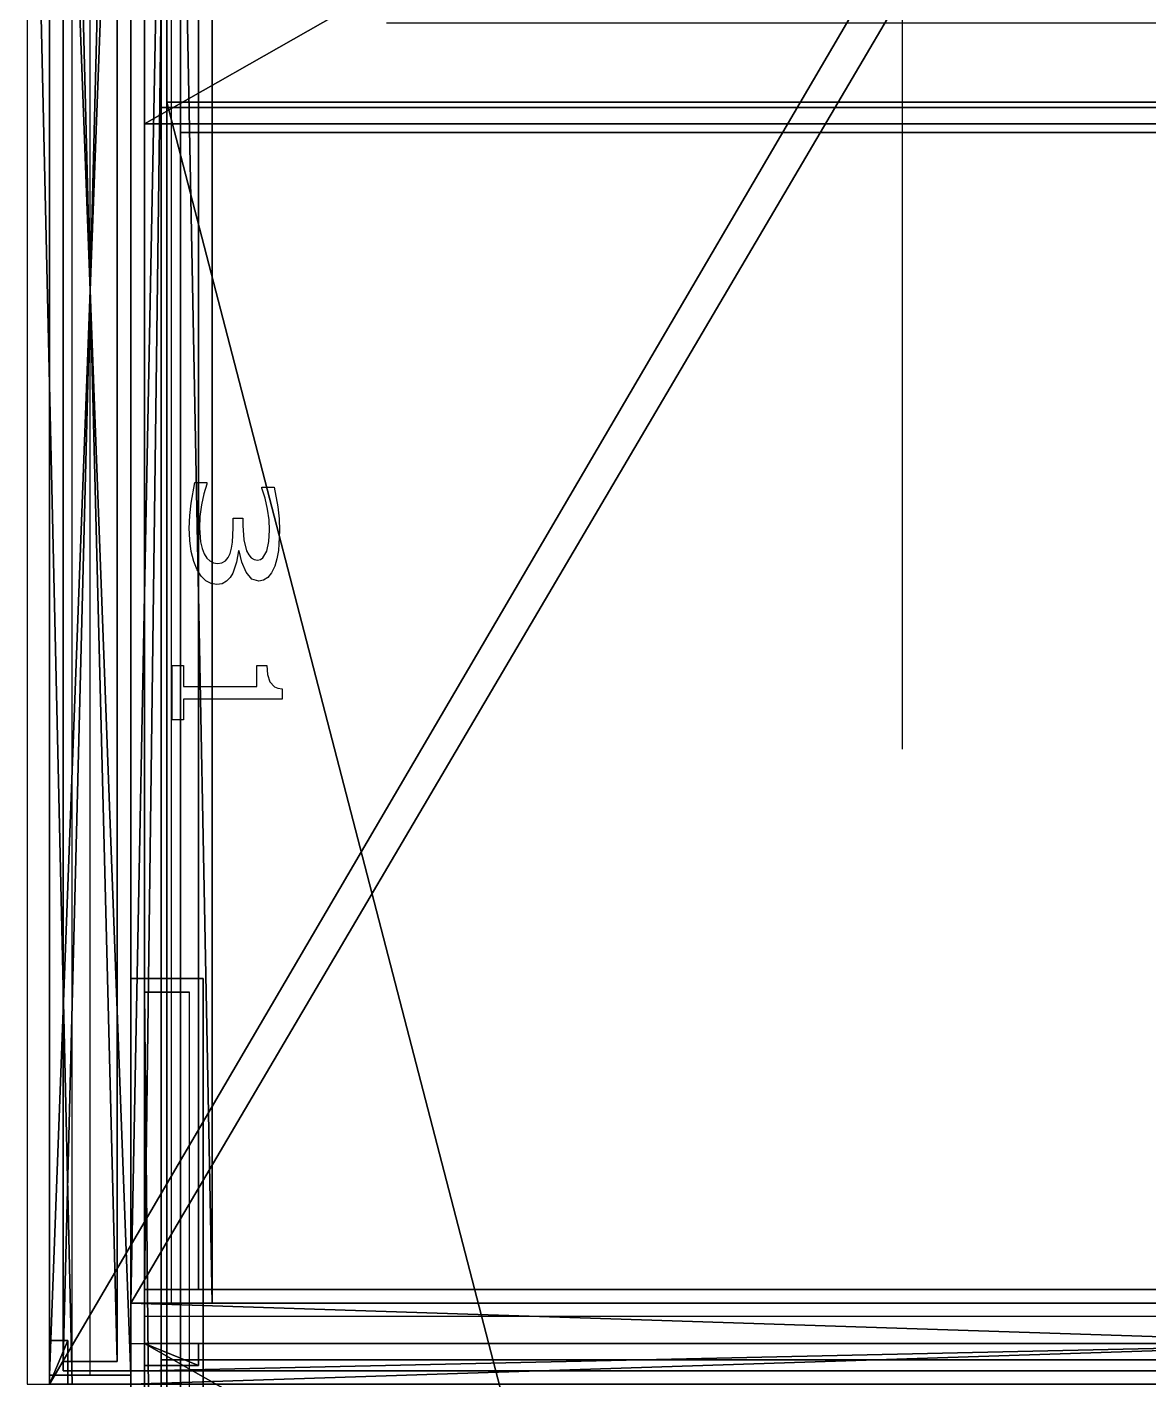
# Model space of a CAD drawing. Extents: x -93 to 34039, y -1114 to 8560.
# Drawn here: x -23 to 225.6, y 2911 to 3210.9 of the extents above; entities that cross this region are included whole.
import ezdxf

# ---------------------------------------------------------------- set-up
doc = ezdxf.new("R2010")
doc.units = 0
doc.layers.get('0').update_dxf_attribs({"color": 13, "linetype": 'CONTINUOUS'})
for name, color, linetype in [('_____18_______4____', 253, 'CONTINUOUS'), ('_____18________4____', 142, 'CONTINUOUS'), ('_SYSTEM__CT_MODE', 252, 'CONTINUOUS'), ('_SYSTEM__RG_COLOR', 36, 'CONTINUOUS'), ('_SYSTEM__SKALER', 134, 'CONTINUOUS'), ('TEMP', 36, 'CONTINUOUS')]:
    doc.layers.add(name, color=color, linetype=linetype)

# ---------------------------------------------------------------- blocks, each defined once
blk = doc.blocks.new('SKALER_1')
for p, q in [((0, 5), (0, 0)), ((5, 5), (0, 5)), ((5, 0), (5, 5)), ((0, 0), (5, 0))]:
    blk.add_line(p, q)
mesh = blk.add_polyface()
corners = [(5, 5), (0, 0), (0, 5), (5, 0)]
mesh.append_faces([[corners[k] for k in face] for face in [(0, 1, 2), (1, 0, 3)]], dxfattribs={"vtx0": -1})
blk = doc.blocks.new('TELO_95')
for p, q in [((0, 970), (0, 0)), ((568, 970), (0, 970)), ((0, 970), (0, 970, 18)), ((568, 970, 18), (0, 970, 18)), ((0, 970, 18), (0, 0, 18)), ((568, 0), (568, 970)), ((568, 0, 18), (568, 970, 18)), ((0, 0), (568, 0)), ((0, 0), (0, 0, 18)), ((0, 0, 18), (568, 0, 18)), ((568, 0), (568, 0, 18))]:
    blk.add_line(p, q)
at = {"layer": '_SYSTEM__SKALER', "xscale": 0.8114285714285707, "yscale": 1.939999999999998}
blk.add_blockref('SKALER_1', (0, 0), dxfattribs=at)
mesh = blk.add_polyface()
corners = [(568, 970), (0, 0), (0, 970), (568, 0)]
mesh.append_faces([[corners[k] for k in face] for face in [(0, 1, 2), (1, 0, 3)]], dxfattribs={"vtx0": -1})
mesh = blk.add_polyface()
corners = [(568, 0, 18), (0, 970, 18), (0, 0, 18), (568, 970, 18)]
mesh.append_faces([[corners[k] for k in face] for face in [(0, 1, 2), (1, 0, 3)]], dxfattribs={"vtx0": -1})
blk = doc.blocks.new('MARKWR_KROMKI')
at = {"color": 250}
for p, q in [((0, 500, 16), (0, 500)), ((608, 155.5, 16), (92, 155.5, 16)), ((608, 155.5), (92, 155.5)), ((0, 0, 16), (0, 0)), ((700, 0, 16), (700, 0))]:
    blk.add_line(p, q, dxfattribs=at)
blk = doc.blocks.new('1_V_2')
at = {"color": 250}
for p, q in [((-0.84, 23.18), (-0.72, 23.93)), ((-0.72, 23.93), (1.26, 23.93)), ((1.26, 23.93), (1.26, 6.79)), ((-5.15, 19.53), (-5.15, 21.27)), ((-1.19, 19.53), (-5.15, 19.53)), ((-1.19, 6.79), (-1.19, 19.53)), ((-5.15, 6.79), (-1.19, 6.79)), ((-5.15, 4.85), (-5.15, 6.79)), ((1.26, 6.79), (5.15, 6.79)), ((5.15, 6.79), (5.15, 4.85)), ((5.15, 4.85), (-5.15, 4.85))]:
    blk.add_line(p, q, dxfattribs=at)
blk.add_polyline3d([(-5.15, 21.27, 0), (-3.42, 21.4, 0), (-2.03, 21.79, 0), (-1.1, 22.61, 0), (-0.84, 23.18, 0)], dxfattribs=at)
blk = doc.blocks.new('__________1')
at = {"color": 250}
for p, q in [((6.12, 5.15), (8.78, 5.15)), ((8.78, 5.15), (8.78, 4.99)), ((20.85, 4.59), (20.85, 4.7)), ((20.85, 4.7), (23.52, 4.7)), ((14.57, 1.54), (16.69, 1.54)), ((8.18, -2.05), (8.77, -2.47)), ((8.77, -2.47), (9.42, -2.77)), ((12.83, -2.74), (13.43, -2.42)), ((13.43, -2.42), (13.88, -2)), ((13.88, -2), (14.21, -1.48)), ((15.89, -1.74), (15.71, -1.74)), ((17.95, -2.16), (18.5, -2.45)), ((18.5, -2.45), (19.14, -2.63)), ((19.14, -2.63), (19.87, -2.69)), ((19.87, -2.69), (20.52, -2.63))]:
    blk.add_line(p, q, dxfattribs=at)
for points in [[(4.96, 0, 0), (4.91, 0.52, 0), (5.01, 1.81, 0), (5.29, 3.08, 0), (6.12, 5.15, 0)], [(8.78, 4.99, 0), (8.13, 4.02, 0), (7.6, 2.89, 0), (7.24, 1.71, 0), (7.12, 0.56, 0), (7.39, -0.84, 0), (7.72, -1.52, 0), (8.18, -2.05, 0)], [(23.52, 4.7, 0), (24.35, 2.71, 0), (24.63, 1.48, 0), (24.72, 0.3, 0), (24.47, -1.72, 0), (24.14, -2.54, 0), (23.65, -3.29, 0), (22.97, -3.95, 0), (22.17, -4.43, 0), (21.23, -4.72, 0), (20.14, -4.82, 0), (18.66, -4.59, 0), (17.37, -3.9, 0), (16.41, -2.9, 0), (15.89, -1.74, 0)], [(20.52, -2.63, 0), (21.08, -2.45, 0), (21.93, -1.78, 0), (22.39, -0.81, 0), (22.51, 0.35, 0), (22.41, 1.38, 0), (22.08, 2.47, 0), (21.56, 3.56, 0), (20.85, 4.59, 0)], [(14.21, -1.48, 0), (14.42, -0.86, 0), (14.57, 0.59, 0), (14.57, 1.54, 0)], [(16.69, 1.54, 0), (16.69, 0.8, 0), (16.89, -0.63, 0), (17.5, -1.74, 0), (17.95, -2.16, 0)], [(15.71, -1.74, 0), (15.28, -2.89, 0), (14.47, -3.99, 0), (13.85, -4.45, 0), (13.09, -4.82, 0), (12.14, -5.07, 0), (10.94, -5.15, 0), (9.69, -5.05, 0), (8.55, -4.76, 0), (7.54, -4.29, 0), (6.66, -3.67, 0), (5.89, -2.81, 0), (5.34, -1.82, 0), (5.02, -0.7, 0), (4.96, 0, 0)], [(9.42, -2.77, 0), (10.19, -2.95, 0), (11.13, -3.01, 0), (12.07, -2.94, 0), (12.83, -2.74, 0)]]:
    blk.add_polyline3d(points, dxfattribs=at)
blk = doc.blocks.new('M_K_RIGHT')
for p, q in [((0, 515, 5), (0, 0, 5)), ((0, 0, -5), (0, 515, -5)), ((0, 0, 5), (0, 0, -5))]:
    blk.add_line(p, q)
mesh = blk.add_polyface()
corners = [(0, 515, -5), (0, 0, 5), (0, 0, -5), (0, 515, 5)]
mesh.append_faces([[corners[k] for k in face] for face in [(0, 1, 2), (1, 0, 3)]], dxfattribs={"vtx0": -1})
blk = doc.blocks.new('M_K_BACK')
for p, q in [((0, 0, 5), (749, 0, 5)), ((749, 0, -5), (0, 0, -5)), ((0, 0, -5), (0, 0, 5))]:
    blk.add_line(p, q)
mesh = blk.add_polyface()
corners = [(0, 0, 5), (749, 0, -5), (0, 0, -5), (749, 0, 5)]
mesh.append_faces([[corners[k] for k in face] for face in [(0, 1, 2), (1, 0, 3)]], dxfattribs={"vtx0": -1})
blk = doc.blocks.new('M_K_FRONT')
for p, q in [((0, 0, 5), (749, 0, 5)), ((749, 0, -5), (0, 0, -5)), ((0, 0, -5), (0, 0, 5)), ((749, 0, 5), (749, 0, -5))]:
    blk.add_line(p, q)
mesh = blk.add_polyface()
corners = [(749, 0, 5), (0, 0, -5), (749, 0, -5), (0, 0, 5)]
mesh.append_faces([[corners[k] for k in face] for face in [(0, 1, 2), (1, 0, 3)]], dxfattribs={"vtx0": -1})
blk = doc.blocks.new('M_K_LEFT')
for p, q in [((0, 515, -5), (0, 515, 5)), ((0, 515, 5), (0, 0, 5)), ((0, 0, -5), (0, 515, -5)), ((0, 0, 5), (0, 0, -5))]:
    blk.add_line(p, q)
mesh = blk.add_polyface()
corners = [(0, 515, 5), (0, 0, -5), (0, 0, 5), (0, 515, -5)]
mesh.append_faces([[corners[k] for k in face] for face in [(0, 1, 2), (1, 0, 3)]], dxfattribs={"vtx0": -1})
blk = doc.blocks.new('KR_F')
at = {"color": 250}
for p, q in [((0, 0, 16), (0, 0)), ((700, 0, 16), (0, 0, 16)), ((0, 0), (700, 0)), ((700, 0), (700, 0, 16))]:
    blk.add_line(p, q, dxfattribs=at)
mesh = blk.add_polyface()
corners = [(700, 0, 16), (0, 0), (700, 0), (0, 0, 16)]
mesh.append_faces([[corners[k] for k in face] for face in [(0, 1, 2), (1, 0, 3)]], dxfattribs={"vtx0": -1})
blk = doc.blocks.new('KR_L')
at = {"color": 250}
for p, q in [((0, 500), (0, 0)), ((0, 0, 16), (0, 500, 16)), ((0, 500, 16), (0, 500)), ((0, 0), (0, 0, 16))]:
    blk.add_line(p, q, dxfattribs=at)
mesh = blk.add_polyface()
corners = [(0, 500, 16), (0, 0), (0, 0, 16), (0, 500)]
mesh.append_faces([[corners[k] for k in face] for face in [(0, 1, 2), (1, 0, 3)]], dxfattribs={"vtx0": -1})
blk = doc.blocks.new('KR_Z')
at = {"color": 250}
for p, q in [((0, 0, 16), (0, 0)), ((0, 0), (700, 0)), ((700, 0, 16), (0, 0, 16))]:
    blk.add_line(p, q, dxfattribs=at)
mesh = blk.add_polyface()
corners = [(0, 0, 16), (700, 0), (0, 0), (700, 0, 16)]
mesh.append_faces([[corners[k] for k in face] for face in [(0, 1, 2), (1, 0, 3)]], dxfattribs={"vtx0": -1})
blk = doc.blocks.new('KR_P')
at = {"color": 250}
for p, q in [((0, 0), (0, 500)), ((0, 500, 16), (0, 0, 16)), ((0, 0, 16), (0, 0))]:
    blk.add_line(p, q, dxfattribs=at)
mesh = blk.add_polyface()
corners = [(0, 500), (0, 0, 16), (0, 0), (0, 500, 16)]
mesh.append_faces([[corners[k] for k in face] for face in [(0, 1, 2), (1, 0, 3)]], dxfattribs={"vtx0": -1})
blk = doc.blocks.new('KR_35')
at = {"yscale": 1.94, "zscale": 1.125}
for name, p in [('KR_L', (0, 0)), ('KR_P', (568, 0))]:
    blk.add_blockref(name, p, dxfattribs=at)
at = {"xscale": 0.8114285714285715, "zscale": 1.125}
for name, p in [('KR_Z', (0, 970)), ('KR_F', (0, 0))]:
    blk.add_blockref(name, p, dxfattribs=at)
blk = doc.blocks.new('LL')
at = {"color": 250}
for p, q in [((0, 300), (0, 300, 8)), ((0, 300, 16), (0, 0, 16)), ((0, 300, 8), (0, 0, 8)), ((0, 300, 8), (0, 300, 16)), ((0, 300), (0, 0)), ((0, 0, 16), (0, 0, 8)), ((0, 0, 8), (0, 0))]:
    blk.add_line(p, q, dxfattribs=at)
blk = doc.blocks.new('ZZ')
at = {"color": 250}
for p, q in [((0, 0), (0, 0, 8)), ((0, 0, 16), (600, 0, 16)), ((0, 0, 8), (0, 0, 16)), ((0, 0), (600, 0)), ((0, 0, 8), (600, 0, 8))]:
    blk.add_line(p, q, dxfattribs=at)
blk = doc.blocks.new('RAM_PANEL_95')
at = {"color": 250}
for p, q in [((0, 970), (0, 0)), ((568, 970), (0, 970)), ((0, 970), (0, 970, 18)), ((568, 970, 18), (0, 970, 18)), ((0, 970, 18), (0, 0, 18)), ((568, 0), (568, 970)), ((568, 0, 18), (568, 970, 18)), ((0, 0), (568, 0)), ((0, 0), (0, 0, 18)), ((0, 0, 18), (568, 0, 18)), ((568, 0), (568, 0, 18))]:
    blk.add_line(p, q, dxfattribs=at)
for name in ['TELO_95', 'KR_35']:
    blk.add_blockref(name, (0, 0))
at = {"layer": '_SYSTEM__CT_MODE', "xscale": 0.8114285714285707, "yscale": 1.939999999999999, "zscale": 1.124999999999998}
blk.add_blockref('MARKWR_KROMKI', (0, 0), dxfattribs=at)
at = {"layer": '_SYSTEM__CT_MODE', "yscale": 3.233333333333332, "zscale": 1.125}
blk.add_blockref('LL', (0, 0), dxfattribs=at)
at = {"layer": '_SYSTEM__CT_MODE', "xscale": 0.9466666666666663, "zscale": 1.125}
blk.add_blockref('ZZ', (0, 970), dxfattribs=at)
at = {"layer": '_SYSTEM__CT_MODE'}
for name, p, xscale, yscale in [('__________1', (0, 485, 18), 1.009671179883954, 0.9714640198511127), ('1_V_2', (284, 0, 18), 0.9714640198511212, 1.031620319277108)]:
    blk.add_blockref(name, p, dxfattribs=dict(at, xscale=xscale, yscale=yscale))
at = {"layer": '_SYSTEM__RG_COLOR', "color": 1, "xscale": 0.7503337783711621, "zscale": 1.199999999999999}
blk.add_blockref('M_K_BACK', (3, 967, 9), dxfattribs=at)
at = {"layer": '_SYSTEM__RG_COLOR', "color": 1, "yscale": 1.871844660194175, "zscale": 1.2}
blk.add_blockref('M_K_LEFT', (3, 3, 9), dxfattribs=at)
at = {"layer": '_SYSTEM__RG_COLOR', "yscale": 1.871844660194175, "zscale": 1.2}
blk.add_blockref('M_K_RIGHT', (565, 3, 9), dxfattribs=at)
at = {"layer": '_SYSTEM__RG_COLOR', "xscale": 0.7503337783711621, "zscale": 1.199999999999999}
blk.add_blockref('M_K_FRONT', (3, 3, 9), dxfattribs=at)
blk = doc.blocks.new('PANEL_G_34')
for p, q in [((-5, 440), (-5, 0)), ((5, 440), (-5, 440)), ((5, 0), (5, 440)), ((-5, 0), (5, 0))]:
    blk.add_line(p, q)
at = {"color": 250}
for p, q in [((0, 300), (0, 300, 8)), ((0, 300, 16), (0, 0, 16)), ((0, 300, 8), (0, 0, 8)), ((0, 300, 8), (0, 300, 16)), ((0, 300), (0, 0)), ((0, 0, 16), (0, 0, 8)), ((0, 0, 8), (0, 0))]:
    blk.add_line(p, q, dxfattribs=at)
blk.add_blockref('RAM_PANEL_95', (0, 0))
mesh = blk.add_polyface()
corners = [(5, 0), (-5, 440), (-5, 0), (5, 440)]
mesh.append_faces([[corners[k] for k in face] for face in [(0, 1, 2), (1, 0, 3)]], dxfattribs={"vtx0": -1})
blk = doc.blocks.new('RAM_PANEL_2')
at = {"layer": '_SYSTEM__RG_COLOR', "yscale": 2.25909090909091}
blk.add_blockref('PANEL_G_34', (8, 3, 3), dxfattribs=at)
blk = doc.blocks.new('PANEL_V_2')
blk.add_blockref('RAM_PANEL_2', (0, 0))
blk = doc.blocks.new('RAM_PANEL_3')
at = {"layer": '_SYSTEM__RG_COLOR', "yscale": 2.25909090909091}
blk.add_blockref('PANEL_G_34', (8, 3, 3), dxfattribs=at)
blk = doc.blocks.new('PANEL_V_3')
blk.add_blockref('RAM_PANEL_3', (0, 0))
blk = doc.blocks.new('MARKER_TEKSTUR')
for p, q in [((16, 500), (0, 500)), ((16, 500, 700), (0, 500, 700)), ((0, 0), (0, 500)), ((0, 500, 700), (0, 0, 700)), ((0, 500), (0, 500, 700)), ((16, 500), (16, 500, 700)), ((16, 0), (16, 500)), ((16, 500, 700), (16, 0, 700)), ((0, 166.67, 620), (0, 166.67, 80)), ((16, 0), (0, 0)), ((16, 0, 700), (0, 0, 700)), ((0, 0, 700), (0, 0))]:
    blk.add_line(p, q)
blk = doc.blocks.new('M_K_ZAD')
for p, q in [((5, 0, 640), (-5, 0, 640)), ((-5, 0, 640), (-5, 0)), ((-5, 0), (5, 0)), ((5, 0), (5, 0, 640))]:
    blk.add_line(p, q)
mesh = blk.add_polyface()
corners = [(5, 0), (-5, 0, 640), (-5, 0), (5, 0, 640)]
mesh.append_faces([[corners[k] for k in face] for face in [(0, 1, 2), (1, 0, 3)]], dxfattribs={"vtx0": -1})
blk = doc.blocks.new('M_K_VERH')
for p, q in [((-5, 440), (-5, 0)), ((5, 440), (-5, 440)), ((5, 0), (5, 440)), ((-5, 0), (5, 0))]:
    blk.add_line(p, q)
mesh = blk.add_polyface()
corners = [(5, 0), (-5, 440), (-5, 0), (5, 440)]
mesh.append_faces([[corners[k] for k in face] for face in [(0, 1, 2), (1, 0, 3)]], dxfattribs={"vtx0": -1})
blk = doc.blocks.new('2_V')
at = {"color": 250}
for p, q in [((-5.15, -6.99), (-5.15, -4.85)), ((-5.15, -4.85), (5.15, -4.85)), ((5.15, -4.85), (5.15, -7.47)), ((3.03, -6.99), (-5.15, -6.99)), ((4.67, -20.12), (4.77, -20.12)), ((4.77, -20.12), (4.77, -22.76))]:
    blk.add_line(p, q, dxfattribs=at)
for points in [[(4.77, -22.76, 0), (2.83, -23.56, 0), (1.64, -23.84, 0), (0.49, -23.93, 0), (-0.62, -23.84, 0), (-1.6, -23.58, 0), (-2.45, -23.15, 0), (-3.18, -22.54, 0), (-3.76, -21.78, 0), (-4.17, -20.91, 0), (-4.42, -19.91, 0), (-4.5, -18.78, 0), (-4.28, -16.79, 0), (-3.64, -15.04, 0), (-2.7, -13.51, 0), (-1.4, -11.84, 0), (0.86, -9.28, 0), (3.03, -6.99, 0)], [(5.15, -7.47, 0), (3, -9.73, 0), (0.99, -11.98, 0), (-0.66, -14.07, 0), (-1.7, -15.69, 0), (-2.24, -17.12, 0), (-2.42, -18.65, 0), (-2.22, -19.95, 0), (-1.64, -20.93, 0), (-0.7, -21.55, 0), (0.54, -21.76, 0), (1.51, -21.66, 0), (2.55, -21.35, 0), (3.62, -20.85, 0), (4.67, -20.12, 0)]]:
    blk.add_polyline3d(points, dxfattribs=at)
blk = doc.blocks.new('RAM_PANEL_5')
for p, q in [((0, 1000), (16, 1000)), ((0, 1000, 980), (16, 1000, 980))]:
    blk.add_line(p, q)
at = {"layer": '_SYSTEM__CT_MODE', "yscale": 2.000000000000143, "zscale": 1.399999999999949}
blk.add_blockref('MARKER_TEKSTUR', (0, 0), dxfattribs=at)
at = {"layer": '_SYSTEM__CT_MODE', "extrusion": (1, 0, 6.83382e-15), "xscale": 0.9714640198511383, "yscale": 1.048192771084347, "rotation": 270}
blk.add_blockref('2_V', (1000, 490, 16), dxfattribs=at)
at = {"layer": '_SYSTEM__RG_COLOR', "yscale": 2.25909090909091}
for name, p in [('PANEL_G_34', (8, 3, 3)), ('M_K_VERH', (8, 3, 977))]:
    blk.add_blockref(name, p, dxfattribs=at)
at = {"layer": '_SYSTEM__RG_COLOR', "zscale": 1.521874999999939}
blk.add_blockref('M_K_ZAD', (8, 997, 3), dxfattribs=at)
blk = doc.blocks.new('PANEL_V_5')
blk.add_blockref('RAM_PANEL_5', (0, 0))
blk = doc.blocks.new('RAM_PANEL_4')
for p, q in [((0, 1000), (16, 1000)), ((0, 1000, 1960), (16, 1000, 1960))]:
    blk.add_line(p, q)
at = {"layer": '_SYSTEM__CT_MODE', "yscale": 2.000000000000143, "zscale": 2.799999999999898}
blk.add_blockref('MARKER_TEKSTUR', (0, 0), dxfattribs=at)
at = {"layer": '_SYSTEM__CT_MODE', "extrusion": (1, 0, 3.41691e-15), "xscale": 0.9714640198511383, "yscale": 1.048192771084347, "rotation": 270}
blk.add_blockref('2_V', (1000, 980, 16), dxfattribs=at)
at = {"layer": '_SYSTEM__RG_COLOR', "yscale": 2.25909090909091}
for name, p in [('PANEL_G_34', (8, 3, 3)), ('M_K_VERH', (8, 3, 1957))]:
    blk.add_blockref(name, p, dxfattribs=at)
at = {"layer": '_SYSTEM__RG_COLOR', "zscale": 3.053124999999878}
blk.add_blockref('M_K_ZAD', (8, 997, 3), dxfattribs=at)
blk = doc.blocks.new('PANEL_V_4')
blk.add_blockref('RAM_PANEL_4', (0, 0))
blk = doc.blocks.new('RAM_PANEL_53')
at = {"layer": '_SYSTEM__RG_COLOR', "color": 1, "xscale": 1.2, "yscale": 1.236363636363636}
blk.add_blockref('PANEL_G_34', (9, 3, 3), dxfattribs=at)
blk = doc.blocks.new('PANEL_V_36')
blk.add_blockref('RAM_PANEL_53', (0, 0))
blk = doc.blocks.new('TELO_71')
for p, q in [((934, 0), (934, 550)), ((934, 0, 18), (934, 550, 18)), ((0, 0), (934, 0)), ((0, 0, 18), (934, 0, 18)), ((934, 0), (934, 0, 18))]:
    blk.add_line(p, q)
mesh = blk.add_polyface()
corners = [(934, 550), (0, 0), (0, 550), (934, 0)]
mesh.append_faces([[corners[k] for k in face] for face in [(0, 1, 2), (1, 0, 3)]], dxfattribs={"vtx0": -1})
mesh = blk.add_polyface()
corners = [(934, 0, 18), (0, 550, 18), (0, 0, 18), (934, 550, 18)]
mesh.append_faces([[corners[k] for k in face] for face in [(0, 1, 2), (1, 0, 3)]], dxfattribs={"vtx0": -1})
blk = doc.blocks.new('KR_25')
at = {"yscale": 1.868, "zscale": 1.125}
blk.add_blockref('KR_L', (0, 0), dxfattribs=at)
at = {"xscale": 0.7857142857142857, "zscale": 1.125}
blk.add_blockref('KR_F', (0, 0), dxfattribs=at)
blk = doc.blocks.new('RAM_PANEL_71')
at = {"color": 250}
for p, q in [((0, 934), (0, 0)), ((0, 934, 18), (0, 0, 18)), ((0, 0), (550, 0)), ((0, 0), (0, 0, 18)), ((0, 0, 18), (550, 0, 18))]:
    blk.add_line(p, q, dxfattribs=at)
at = {"rotation": 270}
blk.add_blockref('TELO_71', (0, 934), dxfattribs=at)
blk.add_blockref('KR_25', (0, 0))
at = {"layer": '_SYSTEM__CT_MODE', "xscale": 1.334285714285713, "yscale": 1.099999999999999, "zscale": 1.124999999999998, "rotation": 270}
blk.add_blockref('MARKWR_KROMKI', (0, 934), dxfattribs=at)
at = {"layer": '_SYSTEM__CT_MODE', "yscale": 3.113333333333332, "zscale": 1.125}
blk.add_blockref('LL', (0, 0), dxfattribs=at)
at = {"layer": '_SYSTEM__RG_COLOR', "color": 1, "yscale": 1.801941747572816, "zscale": 1.2}
blk.add_blockref('M_K_LEFT', (3, 3, 9), dxfattribs=at)
at = {"layer": '_SYSTEM__RG_COLOR', "xscale": 0.7263017356475304, "zscale": 1.199999999999999}
blk.add_blockref('M_K_FRONT', (3, 3, 9), dxfattribs=at)
blk = doc.blocks.new('PANEL_G_24')
blk.add_blockref('RAM_PANEL_71', (0, 0))
blk = doc.blocks.new('SKALER_3')
for p, q in [((0, 0), (0, 1)), ((0, 1), (0, 1, 1)), ((0, 1, 1), (0, 0, 1)), ((0, 0, 1), (0, 0))]:
    blk.add_line(p, q)
blk = doc.blocks.new('TELO_54')
for p, q in [((0, 790), (0, 790, -550)), ((0, 0), (0, 790)), ((0, 790, -550), (0, 0, -550)), ((18, 790, -550), (0, 790, -550)), ((0, 790), (18, 790)), ((18, 790), (18, 790, -550)), ((18, 0), (18, 790)), ((18, 790, -550), (18, 0, -550)), ((0, 0, -550), (0, 0)), ((18, 0, -550), (0, 0, -550)), ((18, 0, -550), (18, 0)), ((0, 0), (18, 0))]:
    blk.add_line(p, q)
at = {"layer": '_SYSTEM__SKALER', "extrusion": (0, 1, 5.25641e-14), "yscale": 1.099999999999921, "zscale": 1.128571428571346, "rotation": 180}
blk.add_blockref('SKALER_3', (0, 0), dxfattribs=at)
mesh = blk.add_polyface()
corners = [(0, 790), (0, 0, -550), (0, 0), (0, 790, -550)]
mesh.append_faces([[corners[k] for k in face] for face in [(0, 1, 2), (1, 0, 3)]], dxfattribs={"vtx0": -1})
mesh = blk.add_polyface()
corners = [(18, 790, -550), (0, 0, -550), (0, 790, -550), (18, 0, -550)]
mesh.append_faces([[corners[k] for k in face] for face in [(0, 1, 2), (1, 0, 3)]], dxfattribs={"vtx0": -1})
mesh = blk.add_polyface()
corners = [(0, 790), (18, 790, -550), (0, 790, -550), (18, 790)]
mesh.append_faces([[corners[k] for k in face] for face in [(0, 1, 2), (1, 0, 3)]], dxfattribs={"vtx0": -1})
mesh = blk.add_polyface()
corners = [(18, 0), (0, 790), (0, 0), (18, 790)]
mesh.append_faces([[corners[k] for k in face] for face in [(0, 1, 2), (1, 0, 3)]], dxfattribs={"vtx0": -1})
mesh = blk.add_polyface()
corners = [(18, 0, -550), (18, 790), (18, 0), (18, 790, -550)]
mesh.append_faces([[corners[k] for k in face] for face in [(0, 1, 2), (1, 0, 3)]], dxfattribs={"vtx0": -1})
mesh = blk.add_polyface()
corners = [(18, 0), (0, 0, -550), (18, 0, -550), (0, 0)]
mesh.append_faces([[corners[k] for k in face] for face in [(0, 1, 2), (1, 0, 3)]], dxfattribs={"vtx0": -1})
blk = doc.blocks.new('M_K_FR')
for p, q in [((5, 0, 640), (-5, 0, 640)), ((-5, 0, 640), (-5, 0)), ((-5, 0), (5, 0)), ((5, 0), (5, 0, 640))]:
    blk.add_line(p, q)
mesh = blk.add_polyface()
corners = [(5, 0), (-5, 0, 640), (-5, 0), (5, 0, 640)]
mesh.append_faces([[corners[k] for k in face] for face in [(0, 1, 2), (1, 0, 3)]], dxfattribs={"vtx0": -1})
blk = doc.blocks.new('N_1')
for p, q in [((0, 0), (0, 500)), ((8, 0), (8, 500)), ((8, 0), (0, 0)), ((16, 0), (8, 0))]:
    blk.add_line(p, q)
blk = doc.blocks.new('F')
for p, q in [((0, 0, 700), (8, 0, 700)), ((0, 0), (0, 0, 700)), ((8, 0), (0, 0)), ((16, 0), (8, 0)), ((8, 0, 700), (8, 0)), ((8, 0, 700), (16, 0, 700)), ((16, 0, 700), (16, 0))]:
    blk.add_line(p, q)
blk = doc.blocks.new('RAM_PANEL_54')
for p, q in [((0, 0, 790), (18, 0, 790)), ((0, 0), (18, 0))]:
    blk.add_line(p, q)
at = {"extrusion": (0, -1, 6.12323e-17)}
blk.add_blockref('TELO_54', (0, 0), dxfattribs=at)
at = {"layer": '_SYSTEM__CT_MODE', "xscale": 1.124999999999999, "yscale": 1.100000000000078, "zscale": 1.128571428571387}
blk.add_blockref('MARKER_TEKSTUR', (0, 0), dxfattribs=at)
at = {"layer": '_SYSTEM__CT_MODE', "xscale": 1.125, "yscale": 1.1}
blk.add_blockref('N_1', (0, 0), dxfattribs=at)
at = {"layer": '_SYSTEM__CT_MODE', "xscale": 1.125, "zscale": 1.128571428571261}
blk.add_blockref('F', (0, 0), dxfattribs=at)
at = {"layer": '_SYSTEM__RG_COLOR', "color": 1, "xscale": 1.2, "yscale": 1.236363636363636}
blk.add_blockref('PANEL_G_34', (9, 3, 3), dxfattribs=at)
at = {"layer": '_SYSTEM__RG_COLOR', "xscale": 1.2, "yscale": 1.236363636363636}
blk.add_blockref('M_K_VERH', (9, 3, 787), dxfattribs=at)
at = {"layer": '_SYSTEM__RG_COLOR', "color": 1, "xscale": 1.2, "zscale": 1.224999999999951}
blk.add_blockref('M_K_FR', (9, 3, 3), dxfattribs=at)
blk = doc.blocks.new('PANEL_V_37')
blk.add_blockref('RAM_PANEL_54', (0, 0))
blk = doc.blocks.new('V_MAR')
for p, q in [((294, 8), (0, 8)), ((0, 8), (0, -8)), ((294, -8), (294, 8)), ((294, -8), (0, -8))]:
    blk.add_line(p, q)
mesh = blk.add_polyface()
corners = [(294, -8), (0, 8), (0, -8), (294, 8)]
mesh.append_faces([[corners[k] for k in face] for face in [(0, 1, 2), (1, 0, 3)]], dxfattribs={"vtx0": -1})
blk = doc.blocks.new('L_MAR')
for p, q in [((0, 8), (0, -8)), ((0, 8, 594), (0, -8, 594)), ((0, 8, 594), (0, 8)), ((0, -8, 594), (0, -8))]:
    blk.add_line(p, q)
mesh = blk.add_polyface()
corners = [(0, 8, 594), (0, -8), (0, -8, 594), (0, 8)]
mesh.append_faces([[corners[k] for k in face] for face in [(0, 1, 2), (1, 0, 3)]], dxfattribs={"vtx0": -1})
blk = doc.blocks.new('P_MAR')
for p, q in [((0, 8), (0, 8, 594)), ((0, -8), (0, 8)), ((0, -8, 594), (0, 8, 594)), ((0, -8), (0, -8, 594))]:
    blk.add_line(p, q)
mesh = blk.add_polyface()
corners = [(0, -8), (0, 8, 594), (0, -8, 594), (0, 8)]
mesh.append_faces([[corners[k] for k in face] for face in [(0, 1, 2), (1, 0, 3)]], dxfattribs={"vtx0": -1})
blk = doc.blocks.new('N_MAR')
for p, q in [((0, 8), (294, 8)), ((0, -8), (0, 8)), ((294, 8), (294, -8)), ((0, -8), (294, -8))]:
    blk.add_line(p, q)
mesh = blk.add_polyface()
corners = [(294, 8), (0, -8), (0, 8), (294, -8)]
mesh.append_faces([[corners[k] for k in face] for face in [(0, 1, 2), (1, 0, 3)]], dxfattribs={"vtx0": -1})
blk = doc.blocks.new('_2')
at = {"color": 250}
for p, q in [((-21.09, 0, -4.63), (-23.86, 0, -4.63)), ((-21.09, 0, -4.53), (-21.09, 0, -4.63)), ((-5.08, 0, -5), (-7.83, 0, -5)), ((-7.33, 0, -2.95), (-7.33, 0, 5)), ((-7.33, 0, 5), (-5.08, 0, 5)), ((-5.08, 0, 5), (-5.08, 0, -5))]:
    blk.add_line(p, q, dxfattribs=at)
for points in [[(-23.86, 0, -4.63), (-24.7, 0, -2.75), (-24.98, 0, -1.6), (-25.08, 0, -0.48), (-24.99, 0, 0.6), (-24.72, 0, 1.55), (-24.26, 0, 2.38), (-23.63, 0, 3.09), (-22.83, 0, 3.65), (-21.91, 0, 4.05), (-20.86, 0, 4.29), (-19.69, 0, 4.38), (-17.6, 0, 4.16), (-15.76, 0, 3.53), (-14.16, 0, 2.62), (-12.41, 0, 1.36), (-9.73, 0, -0.83), (-7.33, 0, -2.95)], [(-7.83, 0, -5), (-10.2, 0, -2.91), (-12.55, 0, -0.96), (-14.75, 0, 0.64), (-16.44, 0, 1.65), (-17.94, 0, 2.18), (-19.55, 0, 2.35), (-20.91, 0, 2.16), (-21.94, 0, 1.59), (-22.59, 0, 0.68), (-22.8, 0, -0.53), (-22.7, 0, -1.47), (-22.38, 0, -2.48), (-21.85, 0, -3.52), (-21.09, 0, -4.53)]]:
    blk.add_polyline3d(points, dxfattribs=at)
blk = doc.blocks.new('_3')
at = {"color": 250}
for p, q in [((-2.4, 0, -8.86), (-2.69, 0, -9.51)), ((-2.66, 0, -12.95), (-2.35, 0, -13.55)), ((-2.56, 0, -19.32), (-2.61, 0, -20.06)), ((-2.61, 0, -20.06), (-2.56, 0, -20.71)), ((-2.38, 0, -18.68), (-2.56, 0, -19.32)), ((-1.99, 0, -8.26), (-2.4, 0, -8.86)), ((-2.1, 0, -18.13), (-2.38, 0, -18.68)), ((-2.35, 0, -13.55), (-1.94, 0, -14.01)), ((-1.94, 0, -14.01), (-1.43, 0, -14.35)), ((-1.69, 0, -16.04), (-1.69, 0, -15.86)), ((1.49, 0, -14.71), (1.49, 0, -16.85)), ((4.46, 0, -21.05), (4.56, 0, -21.05)), ((4.56, 0, -21.05), (4.56, 0, -23.75)), ((5, 0, -8.87), (4.85, 0, -8.87)), ((5, 0, -6.17), (5, 0, -8.87))]:
    blk.add_line(p, q, dxfattribs=at)
for points in [[(-1.69, 0, -15.86), (-2.81, 0, -15.43), (-3.88, 0, -14.61), (-4.32, 0, -13.98), (-4.68, 0, -13.21), (-4.92, 0, -12.25), (-5, 0, -11.05), (-4.91, 0, -9.79), (-4.62, 0, -8.64), (-4.17, 0, -7.61), (-3.56, 0, -6.73), (-2.73, 0, -5.94), (-1.76, 0, -5.39), (-0.68, 0, -5.07), (0, 0, -5.01)], [(4.56, 0, -23.75), (2.63, 0, -24.58), (1.44, 0, -24.87), (0.29, 0, -24.96), (-1.67, 0, -24.7), (-2.47, 0, -24.37), (-3.2, 0, -23.88), (-3.84, 0, -23.2), (-4.31, 0, -22.38), (-4.59, 0, -21.43), (-4.68, 0, -20.33), (-4.46, 0, -18.84), (-3.79, 0, -17.54), (-2.82, 0, -16.57), (-1.69, 0, -16.04)], [(-2.69, 0, -9.51), (-2.86, 0, -10.29), (-2.92, 0, -11.24), (-2.86, 0, -12.18), (-2.66, 0, -12.95)], [(-2.56, 0, -20.71), (-2.38, 0, -21.28), (-1.73, 0, -22.14), (-0.79, 0, -22.6), (0.34, 0, -22.73), (1.34, 0, -22.62), (2.4, 0, -22.29), (3.46, 0, -21.76), (4.46, 0, -21.05)], [(1.49, 0, -16.85), (0.78, 0, -16.85), (-0.61, 0, -17.06), (-1.69, 0, -17.67), (-2.1, 0, -18.13)], [(4.85, 0, -8.87), (3.9, 0, -8.21), (2.81, 0, -7.67), (1.66, 0, -7.31), (0.55, 0, -7.19), (-0.82, 0, -7.46), (-1.48, 0, -7.8), (-1.99, 0, -8.26)], [(-1.43, 0, -14.35), (-0.83, 0, -14.56), (0.58, 0, -14.71), (1.49, 0, -14.71)], [(0, 0, -5.01), (0.5, 0, -4.96), (1.76, 0, -5.06), (2.99, 0, -5.34), (5, 0, -6.17)]]:
    blk.add_polyline3d(points, dxfattribs=at)
blk = doc.blocks.new('_1')
at = {"color": 250}
for p, q in [((5, 0, 5), (7, 0, 5)), ((5, 0, -5), (5, 0, 5)), ((7, 0, -5), (5, 0, -5)), ((7, 0, 1.15), (20.15, 0, 1.15)), ((7, 0, 5), (7, 0, 1.15)), ((24.68, 0, -1.23), (7, 0, -1.23)), ((7, 0, -1.23), (7, 0, -5)), ((20.15, 0, 1.15), (20.15, 0, 5)), ((20.15, 0, 5), (21.94, 0, 5)), ((23.91, 0, 0.81), (24.68, 0, 0.69)), ((24.68, 0, 0.69), (24.68, 0, -1.23))]:
    blk.add_line(p, q, dxfattribs=at)
blk.add_polyline3d([(21.94, 0, 5), (22.08, 0, 3.33), (22.48, 0, 1.97), (23.32, 0, 1.07), (23.91, 0, 0.81)], dxfattribs=at)
blk = doc.blocks.new('_4')
at = {"color": 250}
for p, q in [((1.02, 0.1, 22.12), (-3.19, 0, 12.95)), ((-3.19, 0, 12.95), (1, 0.09, 12.94)), ((1, 0.09, 12.94), (1.02, 0.1, 22.12)), ((-5, 0, 10.9), (-5, 0, 12.95)), ((1.02, 0, 10.9), (-5, 0, 10.9)), ((-5, 0, 12.95), (0.69, 0, 25.09)), ((0.69, 0, 25.09), (2.53, 0, 25.09)), ((1.02, 0, 5.09), (1.02, 0, 10.9)), ((2.53, 0, 5.09), (1.02, 0, 5.09)), ((5, 0, 10.9), (2.53, 0, 10.9)), ((2.53, 0, 25.09), (2.53, 0, 12.95)), ((2.53, 0, 10.9), (2.53, 0, 5.09)), ((2.53, 0, 12.95), (5, 0, 12.95)), ((5, 0, 12.95), (5, 0, 10.9))]:
    blk.add_line(p, q, dxfattribs=at)
blk = doc.blocks.new('L')
for p, q in [((0, 16), (0, 8)), ((0, 8, 600), (0, 16, 600)), ((0, 16), (0, 16, 600)), ((0, 0, 600), (0, 8, 600)), ((0, 8), (0, 8, 600)), ((0, 8), (0, 0)), ((0, 0), (0, 0, 600))]:
    blk.add_line(p, q)
blk = doc.blocks.new('MARKER_TEKSTUR_F')
for p, q in [((300, 16, 600), (0, 16, 600)), ((0, 16, 600), (0, 16)), ((0, 16), (300, 16)), ((100, 16, 80), (100, 16, 520)), ((200, 16, 80), (200, 16, 520)), ((300, 16), (300, 16, 600)), ((0, 0), (300, 0)), ((0, 0, 600), (0, 0)), ((300, 0, 600), (0, 0, 600)), ((100, 0, 80), (100, 0, 520)), ((200, 0, 80), (200, 0, 520)), ((300, 0), (300, 0, 600))]:
    blk.add_line(p, q)
blk = doc.blocks.new('SKALER_4')
for p, q in [((0, 0), (1, 0)), ((0, 0, 1), (0, 0)), ((1, 0, 1), (0, 0, 1)), ((1, 0), (1, 0, 1))]:
    blk.add_line(p, q)
blk = doc.blocks.new('TELO_F_36')
for p, q in [((0, 18), (110, 18)), ((110, 18, 934), (0, 18, 934)), ((0, 18, 934), (0, 18)), ((0, 18, 934), (0, 0, 934)), ((0, 0), (0, 18)), ((110, 18), (110, 18, 934)), ((110, 18, 934), (110, 0, 934)), ((110, 18), (110, 0)), ((110, 0, 934), (0, 0, 934)), ((0, 0), (110, 0)), ((0, 0, 934), (0, 0)), ((110, 0), (110, 0, 934))]:
    blk.add_line(p, q)
at = {"layer": '_SYSTEM__SKALER', "xscale": 0.3666666666666664, "zscale": 1.556666666666666}
blk.add_blockref('SKALER_4', (0, 0), dxfattribs=at)
mesh = blk.add_polyface()
corners = [(0, 18, 934), (110, 18), (0, 18), (110, 18, 934)]
mesh.append_faces([[corners[k] for k in face] for face in [(0, 1, 2), (1, 0, 3)]], dxfattribs={"vtx0": -1})
mesh = blk.add_polyface()
corners = [(110, 0, 934), (0, 18, 934), (0, 0, 934), (110, 18, 934)]
mesh.append_faces([[corners[k] for k in face] for face in [(0, 1, 2), (1, 0, 3)]], dxfattribs={"vtx0": -1})
mesh = blk.add_polyface()
corners = [(0, 18, 934), (0, 0), (0, 0, 934), (0, 18)]
mesh.append_faces([[corners[k] for k in face] for face in [(0, 1, 2), (1, 0, 3)]], dxfattribs={"vtx0": -1})
mesh = blk.add_polyface()
corners = [(110, 18), (0, 0), (0, 18), (110, 0)]
mesh.append_faces([[corners[k] for k in face] for face in [(0, 1, 2), (1, 0, 3)]], dxfattribs={"vtx0": -1})
mesh = blk.add_polyface()
corners = [(110, 18), (110, 0, 934), (110, 0), (110, 18, 934)]
mesh.append_faces([[corners[k] for k in face] for face in [(0, 1, 2), (1, 0, 3)]], dxfattribs={"vtx0": -1})
mesh = blk.add_polyface()
corners = [(110, 0), (0, 0, 934), (0, 0), (110, 0, 934)]
mesh.append_faces([[corners[k] for k in face] for face in [(0, 1, 2), (1, 0, 3)]], dxfattribs={"vtx0": -1})
blk = doc.blocks.new('RAMKA_PANEL_F_35')
for p, q in [((0, 0), (0, 18)), ((0, 0, 934), (0, 18, 934)), ((110, 0, 934), (110, 18, 934)), ((110, 0), (110, 18))]:
    blk.add_line(p, q)
blk.add_blockref('TELO_F_36', (0, 0))
at = {"layer": '_SYSTEM__CT_MODE', "yscale": 1.125, "zscale": 1.556666666666667}
blk.add_blockref('L', (0, 0), dxfattribs=at)
at = {"layer": '_SYSTEM__CT_MODE', "extrusion": (1, 0, 6.12323e-17), "xscale": 3.113333333333333, "yscale": 1.125, "zscale": 0.1833333333333333, "rotation": 270}
blk.add_blockref('MARKER_TEKSTUR_F', (0, 934), dxfattribs=at)
at = {"layer": '_SYSTEM__CT_MODE', "xscale": 1.016064487580898}
blk.add_blockref('_1', (0, 0, 467), dxfattribs=at)
at = {"layer": '_SYSTEM__CT_MODE', "yscale": 0.001, "rotation": 360}
blk.add_blockref('_4', (55, 0), dxfattribs=at)
at = {"layer": '_SYSTEM__CT_MODE'}
for name, p in [('_3', (55, 0, 934)), ('_2', (110, 0, 467))]:
    blk.add_blockref(name, p, dxfattribs=at)
at = {"layer": '_SYSTEM__RG_COLOR', "xscale": 0.3537414965986396}
for name, p, yscale in [('V_MAR', (3, 9, 931), 0.7500000000000001), ('N_MAR', (3, 9, 3), 0.7499999999999996)]:
    blk.add_blockref(name, p, dxfattribs=dict(at, yscale=yscale))
at = {"layer": '_SYSTEM__RG_COLOR', "color": 1, "yscale": 0.75, "zscale": 1.562289562289563}
blk.add_blockref('L_MAR', (3, 9, 3), dxfattribs=at)
at = {"layer": '_SYSTEM__RG_COLOR', "yscale": 0.7499999999999997, "zscale": 1.562289562289563}
blk.add_blockref('P_MAR', (107, 9, 3), dxfattribs=at)
blk = doc.blocks.new('PANEL_F_35')
blk.add_blockref('RAMKA_PANEL_F_35', (0, 0))
blk = doc.blocks.new('N')
for p, q in [((0, 8), (0, 16)), ((300, 16), (0, 16)), ((300, 16), (300, 8)), ((0, 0), (0, 8)), ((300, 8), (0, 8)), ((300, 8), (300, 0)), ((300, 0), (0, 0))]:
    blk.add_line(p, q)
blk = doc.blocks.new('V')
for p, q in [((0, 8), (0, 16)), ((300, 16), (0, 16)), ((300, 16), (300, 8)), ((300, 8), (0, 8)), ((0, 0), (0, 8)), ((300, 8), (300, 0)), ((300, 0), (0, 0))]:
    blk.add_line(p, q)
blk = doc.blocks.new('P')
for p, q in [((0, 16), (0, 8)), ((0, 8, 600), (0, 16, 600)), ((0, 16), (0, 16, 600)), ((0, 0, 600), (0, 8, 600)), ((0, 8), (0, 8, 600)), ((0, 8), (0, 0)), ((0, 0), (0, 0, 600))]:
    blk.add_line(p, q)
blk = doc.blocks.new('TELO_F_41')
for p, q in [((0, 18), (678, 18)), ((678, 18, 481), (0, 18, 481)), ((0, 18, 481), (0, 18)), ((0, 18, 481), (0, 0, 481)), ((0, 0), (0, 18)), ((678, 18), (678, 18, 481)), ((678, 18, 481), (678, 0, 481)), ((678, 18), (678, 0)), ((678, 0, 481), (0, 0, 481)), ((0, 0), (678, 0)), ((0, 0, 481), (0, 0)), ((678, 0), (678, 0, 481))]:
    blk.add_line(p, q)
at = {"layer": '_SYSTEM__SKALER', "xscale": 2.259999999999999, "zscale": 0.801666666666666}
blk.add_blockref('SKALER_4', (0, 0), dxfattribs=at)
mesh = blk.add_polyface()
corners = [(0, 18, 481), (678, 18), (0, 18), (678, 18, 481)]
mesh.append_faces([[corners[k] for k in face] for face in [(0, 1, 2), (1, 0, 3)]], dxfattribs={"vtx0": -1})
mesh = blk.add_polyface()
corners = [(678, 0, 481), (0, 18, 481), (0, 0, 481), (678, 18, 481)]
mesh.append_faces([[corners[k] for k in face] for face in [(0, 1, 2), (1, 0, 3)]], dxfattribs={"vtx0": -1})
mesh = blk.add_polyface()
corners = [(0, 18, 481), (0, 0), (0, 0, 481), (0, 18)]
mesh.append_faces([[corners[k] for k in face] for face in [(0, 1, 2), (1, 0, 3)]], dxfattribs={"vtx0": -1})
mesh = blk.add_polyface()
corners = [(678, 18), (0, 0), (0, 18), (678, 0)]
mesh.append_faces([[corners[k] for k in face] for face in [(0, 1, 2), (1, 0, 3)]], dxfattribs={"vtx0": -1})
mesh = blk.add_polyface()
corners = [(678, 18), (678, 0, 481), (678, 0), (678, 18, 481)]
mesh.append_faces([[corners[k] for k in face] for face in [(0, 1, 2), (1, 0, 3)]], dxfattribs={"vtx0": -1})
mesh = blk.add_polyface()
corners = [(678, 0), (0, 0, 481), (0, 0), (678, 0, 481)]
mesh.append_faces([[corners[k] for k in face] for face in [(0, 1, 2), (1, 0, 3)]], dxfattribs={"vtx0": -1})
blk = doc.blocks.new('RAMKA_PANEL_F_40')
for p, q in [((0, 0), (0, 18)), ((0, 0, 678), (0, 18, 678)), ((481, 0, 678), (481, 18, 678)), ((481, 0), (481, 18))]:
    blk.add_line(p, q)
at = {"extrusion": (1, 0, 6.12323e-17), "rotation": 270}
blk.add_blockref('TELO_F_41', (0, 678), dxfattribs=at)
at = {"layer": '_SYSTEM__CT_MODE', "xscale": 1.603333333333333, "yscale": 1.125}
for name, p in [('N', (0, 0)), ('V', (0, 0, 678))]:
    blk.add_blockref(name, p, dxfattribs=at)
at = {"layer": '_SYSTEM__CT_MODE', "yscale": 1.125, "zscale": 1.13}
for name, p in [('L', (0, 0)), ('P', (481, 0))]:
    blk.add_blockref(name, p, dxfattribs=at)
at = {"layer": '_SYSTEM__CT_MODE', "xscale": 1.603333333333333, "yscale": 1.125, "zscale": 1.13}
blk.add_blockref('MARKER_TEKSTUR_F', (0, 0), dxfattribs=at)
at = {"layer": '_SYSTEM__CT_MODE', "xscale": 1.016064487580898}
blk.add_blockref('_1', (0, 0, 339), dxfattribs=at)
at = {"layer": '_SYSTEM__CT_MODE', "yscale": 0.001, "rotation": 360}
blk.add_blockref('_4', (240.5, 0), dxfattribs=at)
at = {"layer": '_SYSTEM__CT_MODE'}
for name, p in [('_3', (240.5, 0, 678)), ('_2', (481, 0, 339))]:
    blk.add_blockref(name, p, dxfattribs=at)
at = {"layer": '_SYSTEM__RG_COLOR', "color": 1, "xscale": 1.615646258503402}
for name, p, yscale in [('V_MAR', (3, 9, 675), 0.75), ('N_MAR', (3, 9, 3), 0.7499999999999996)]:
    blk.add_blockref(name, p, dxfattribs=dict(at, yscale=yscale))
at = {"layer": '_SYSTEM__RG_COLOR', "color": 1, "zscale": 1.131313131313131}
for name, p, yscale in [('L_MAR', (3, 9, 3), 0.75), ('P_MAR', (478, 9, 3), 0.7499999999999997)]:
    blk.add_blockref(name, p, dxfattribs=dict(at, yscale=yscale))
blk = doc.blocks.new('PANEL_F_40')
blk.add_blockref('RAMKA_PANEL_F_40', (0, 0))
blk = doc.blocks.new('TELO_66')
for p, q in [((934, 0), (934, 550)), ((934, 0, 18), (934, 550, 18)), ((0, 0), (934, 0)), ((0, 0, 18), (934, 0, 18)), ((934, 0), (934, 0, 18))]:
    blk.add_line(p, q)
mesh = blk.add_polyface()
corners = [(934, 550), (0, 0), (0, 550), (934, 0)]
mesh.append_faces([[corners[k] for k in face] for face in [(0, 1, 2), (1, 0, 3)]], dxfattribs={"vtx0": -1})
mesh = blk.add_polyface()
corners = [(934, 0, 18), (0, 550, 18), (0, 0, 18), (934, 550, 18)]
mesh.append_faces([[corners[k] for k in face] for face in [(0, 1, 2), (1, 0, 3)]], dxfattribs={"vtx0": -1})
blk = doc.blocks.new('KR_22')
at = {"yscale": 1.868, "zscale": 1.125}
blk.add_blockref('KR_L', (0, 0), dxfattribs=at)
at = {"xscale": 0.7857142857142857, "zscale": 1.125}
blk.add_blockref('KR_F', (0, 0), dxfattribs=at)
blk = doc.blocks.new('RAM_PANEL_66')
at = {"color": 250}
for p, q in [((0, 934), (0, 0)), ((0, 934, 18), (0, 0, 18)), ((0, 0), (550, 0)), ((0, 0), (0, 0, 18)), ((0, 0, 18), (550, 0, 18))]:
    blk.add_line(p, q, dxfattribs=at)
at = {"rotation": 270}
blk.add_blockref('TELO_66', (0, 934), dxfattribs=at)
blk.add_blockref('KR_22', (0, 0))
at = {"layer": '_SYSTEM__CT_MODE', "xscale": 1.334285714285713, "yscale": 1.099999999999999, "zscale": 1.124999999999998, "rotation": 270}
blk.add_blockref('MARKWR_KROMKI', (0, 934), dxfattribs=at)
at = {"layer": '_SYSTEM__CT_MODE', "yscale": 3.113333333333332, "zscale": 1.125}
blk.add_blockref('LL', (0, 0), dxfattribs=at)
at = {"layer": '_SYSTEM__RG_COLOR', "color": 1, "yscale": 1.801941747572816, "zscale": 1.2}
blk.add_blockref('M_K_LEFT', (3, 3, 9), dxfattribs=at)
at = {"layer": '_SYSTEM__RG_COLOR', "xscale": 0.7263017356475304, "zscale": 1.199999999999999}
blk.add_blockref('M_K_FRONT', (3, 3, 9), dxfattribs=at)
blk = doc.blocks.new('PANEL_G_21')
blk.add_blockref('RAM_PANEL_66', (0, 0))
blk = doc.blocks.new('RAM_PANEL_79')
at = {"layer": '_SYSTEM__RG_COLOR', "xscale": 1.2, "yscale": 1.236363636363636}
blk.add_blockref('PANEL_G_34', (9, 3, 3), dxfattribs=at)
blk = doc.blocks.new('PANEL_V_51')
blk.add_blockref('RAM_PANEL_79', (0, 0))
blk = doc.blocks.new('TELO_96')
for p, q in [((0, 970), (0, 0)), ((0, 970, 18), (0, 0, 18))]:
    blk.add_line(p, q)
at = {"layer": '_SYSTEM__SKALER', "xscale": 0.8114285714285707, "yscale": 1.939999999999998}
blk.add_blockref('SKALER_1', (0, 0), dxfattribs=at)
mesh = blk.add_polyface()
corners = [(568, 970), (0, 0), (0, 970), (568, 0)]
mesh.append_faces([[corners[k] for k in face] for face in [(0, 1, 2), (1, 0, 3)]], dxfattribs={"vtx0": -1})
mesh = blk.add_polyface()
corners = [(568, 0, 18), (0, 970, 18), (0, 0, 18), (568, 970, 18)]
mesh.append_faces([[corners[k] for k in face] for face in [(0, 1, 2), (1, 0, 3)]], dxfattribs={"vtx0": -1})
blk = doc.blocks.new('KR_36')
at = {"yscale": 1.94, "zscale": 1.125}
blk.add_blockref('KR_L', (0, 0), dxfattribs=at)
blk = doc.blocks.new('RAM_PANEL_96')
at = {"color": 250}
for p, q in [((0, 970), (0, 0)), ((0, 970, 18), (0, 0, 18))]:
    blk.add_line(p, q, dxfattribs=at)
for name in ['TELO_96', 'KR_36']:
    blk.add_blockref(name, (0, 0))
at = {"layer": '_SYSTEM__CT_MODE', "yscale": 3.233333333333332, "zscale": 1.125}
blk.add_blockref('LL', (0, 0), dxfattribs=at)
at = {"layer": '_SYSTEM__RG_COLOR', "color": 1, "yscale": 1.871844660194175, "zscale": 1.2}
blk.add_blockref('M_K_LEFT', (3, 3, 9), dxfattribs=at)
at = {"layer": '_SYSTEM__RG_COLOR', "xscale": 0.7503337783711621, "zscale": 1.199999999999999}
blk.add_blockref('M_K_FRONT', (3, 3, 9), dxfattribs=at)
blk = doc.blocks.new('PANEL_G_35')
blk.add_blockref('RAM_PANEL_96', (0, 0))

msp = doc.modelspace()

# ---------------------------------------------------------------- block references
at = {"layer": '_____18_______4____', "extrusion": (2.93159e-31, -7.65714e-16, -1), "rotation": 270}
msp.add_blockref('PANEL_F_40', (0, 3393.1, -788), dxfattribs=at)
at = {"layer": '_____18________4____'}
for name, p in [('PANEL_G_34', (-18, 2910.1, 790)), ('PANEL_G_35', (-18, 2910.1, 808)), ('PANEL_G_24', (0, 2928.1, 110)), ('PANEL_G_21', (0, 2928.1, 472))]:
    msp.add_blockref(name, p, dxfattribs=at)
at = {"layer": '_____18________4____', "rotation": 270.0000000000001}
for name, p in [('PANEL_V_36', (0, 3880.1)), ('PANEL_V_51', (0, 3413.2, 128)), ('PANEL_V_37', (0, 2928.1))]:
    msp.add_blockref(name, p, dxfattribs=at)
at = {"layer": '_____18________4____', "extrusion": (3.82857e-16, 1, 3.82857e-16), "rotation": 90.00000000000006}
msp.add_blockref('PANEL_F_35', (0, 0, 2928.1), dxfattribs=at)
at = {"layer": 'TEMP'}
for name, p in [('PANEL_V_5', (0, 2000, 1960)), ('PANEL_V_4', (0, 2000)), ('PANEL_V_2', (0, 1000)), ('PANEL_V_3', (0, 1000, 2100))]:
    msp.add_blockref(name, p, dxfattribs=at)

doc.saveas('drawing.dxf')
